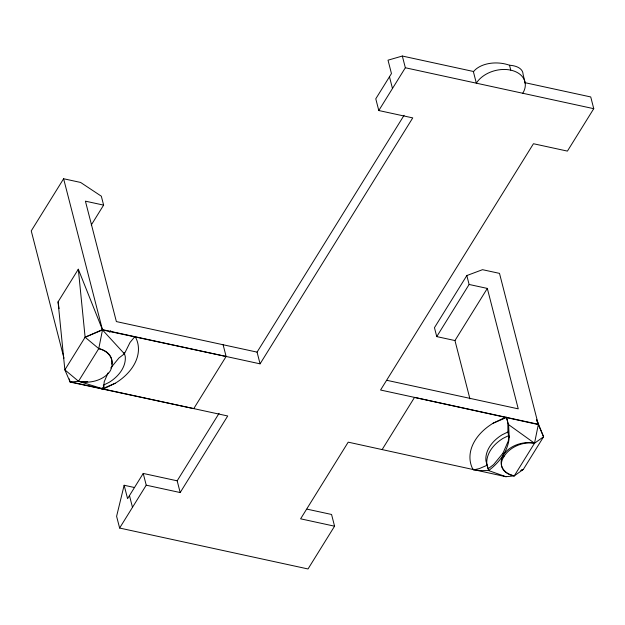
<?xml version="1.0" encoding="UTF-8"?>
<svg xmlns="http://www.w3.org/2000/svg" width="625" height="625" viewBox="0 0 625 625"><rect width="100%" height="100%" fill="white"/><g stroke="black" fill="none" stroke-linecap="round" stroke-linejoin="round"><path stroke-width="0.94" d="M505.344 417.336L493.125 423.211A53.031 36.844 -14.2 0 0 472.711 468.953L473.992 469.695L480.047 470.617L488.594 470.563C499.156 462.75 508.32 450.797 509.211 437.359C506.477 430.813 509.375 423.539 506.219 417.102M473.695 71.539L402.328 56.039L388.016 60.18L391.453 73.562L375.781 98.812L378.797 110.531L412.75 117.898L260.078 363.844L102.414 329.625L78.32 269.227L58.062 301.859L64.867 369.867L78.516 381.25L101.5 388.422L103.789 387L104.211 381.711L108.039 372.938M102.414 329.625L85.117 337.234L64.867 369.867L70.133 382.078L78.516 381.25L98.766 348.625L102.492 329.938L63.617 178.75L80.594 182.438L101.328 196.195L103.617 205.117L91.289 224.984M134.609 487.539L124.141 485.266L116.602 516.312L119.625 528.047L308.023 568.961L334.57 526.195L331.562 514.469L307.031 509.141M502.984 453.172L508.336 440.875L508.758 435.578L503.023 438.367A37.789 26.25 -14.2 0 0 486.844 464.438L488.148 468.773L493.617 464.586L502.984 453.172L503.883 456.734A23.711 15.141 -15 0 0 514.266 475.867L523.328 469.414L543.578 436.789L536.68 419.68M110.742 368L118.93 358L124.398 353.797L130.047 342.43L134.945 336.531M143.219 473.445L146.234 485.18L180.188 492.547L177.172 480.813L143.219 473.445L127.578 498.641L124.141 485.266M63.617 178.75L31.25 230.891L63.984 358.195M109.703 332.336L110.727 330.688M119.625 528.047L146.234 485.18M223.109 344.758L226.125 356.477L193.758 408.617L70.133 382.078L69.32 378.938M378.797 110.531L405.344 67.758L402.328 56.039M177.172 480.813L219.078 413.312M260.078 363.844L257.07 352.125L404.086 115.289M180.188 492.547L227.719 415.984L70.047 381.766M503.883 456.734A23.711 16.602 -20.3 0 1 534.516 443.242L543.578 436.789L538.32 424.57L499.5 273.375L482.516 269.688L466.828 275.547L434.461 327.68L436.75 336.602L454.961 340.555L469.938 398.883M436.75 336.602L469.117 284.469L466.828 275.547M382.164 449.531L414.523 397.398L538.32 424.57L534.516 443.242L514.266 475.867L505.953 476.711L348.203 442.156L300.609 518.82L334.57 526.195M525.078 82.695L590.742 96.953L593.75 108.68L567.414 151.102L533.453 143.727L380.562 390.023L538.234 424.258L536.438 419.75M454.961 340.555L487.328 288.422L469.117 284.469M507.852 432.008L502.125 434.805A37.789 26.25 -14.2 0 0 485.945 460.875L488.594 470.563L505.953 476.711M473.461 469.953L479.437 468.547L487.242 465.211M103.062 389.148L115.273 383.234A53.031 36.695 -14.6 0 0 135.688 337.516L135.281 336.977M101.5 388.422L102.047 388.93L115.273 383.234M493.125 423.211L506.359 417.555L508.594 424.633L509.211 437.359M78.602 271.141L78.32 269.227L85.117 337.234L102.492 329.938L226.125 356.477M520.719 470.508L523.328 469.414L521.586 470.109M405.344 67.758L593.75 108.68M103.617 205.117L85.414 201.164L116.375 321.578L257.07 352.125M386.992 380.344L518.242 408.844L487.328 288.422M134.414 336.789L135.688 337.516M508.594 424.633L534.516 443.242A23.648 16.43 -14.2 0 0 503.43 454.953A23.648 16.43 -14.2 0 0 514.266 475.867M85.117 337.234L98.766 348.625A23.648 16.367 -14.6 0 1 111.672 364.172M102.492 329.938L124.398 353.797M472.711 468.953L473.125 469.5M124.195 352.875L125.234 356.336A37.789 26.148 -14.6 0 1 109.047 382.406L103.328 385.219L103.789 387M102.047 388.93L102.188 389.391M510.766 70.141A26.203 18.172 -14.4 0 0 476.344 83.18L473.406 71.742A27.023 17.414 4 0 1 509.508 65.234L510.766 70.141A26.203 18.172 -14.4 0 1 522.758 93.258M389.469 76.758L392.477 88.477M129.469 495.594L132.484 507.328M525.258 83.547L523.047 74.109A27.031 13.469 -17 0 0 509.508 65.234M58.062 301.859L59.078 308.594M87.734 381.688A23.648 16.367 -14.6 0 1 78.516 381.25A23.711 16.195 -8.7 0 0 110.039 371.211A23.711 17.656 -13.8 0 0 98.766 348.625M124.297 352.758A37.789 26.148 -14.6 0 1 124.398 354.477"/></g></svg>
